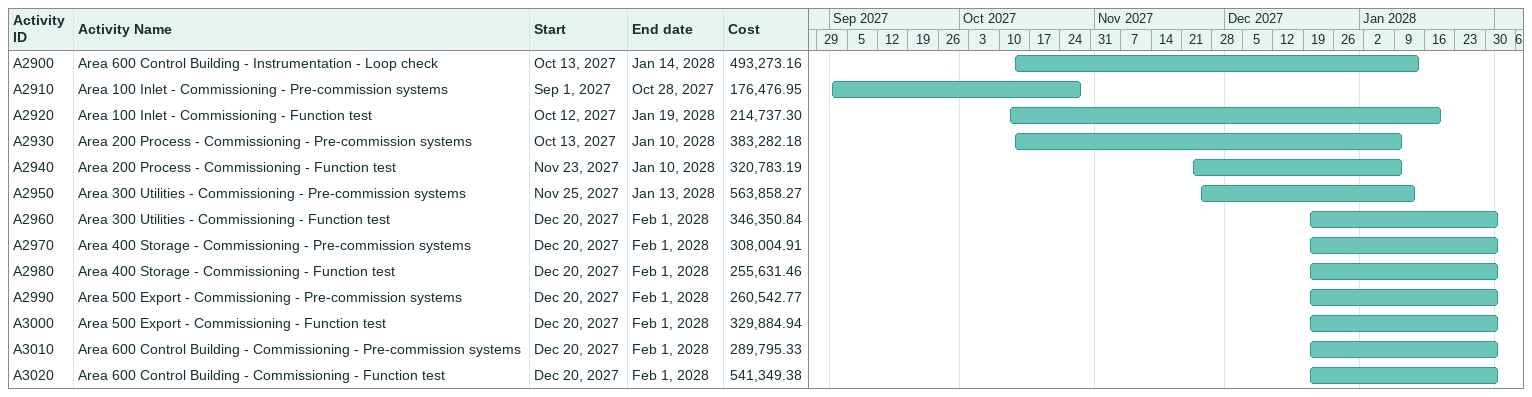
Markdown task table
| ID | Task | Start | Finish | Cost |
|---|---|---|---|---|
| A2900 | Area 600 Control Building - Instrumentation - Loop check | 2027-10-13 | 2028-01-14 | 493273.16 |
| A2910 | Area 100 Inlet - Commissioning - Pre-commission systems | 2027-09-01 | 2027-10-28 | 176476.95 |
| A2920 | Area 100 Inlet - Commissioning - Function test | 2027-10-12 | 2028-01-19 | 214737.30 |
| A2930 | Area 200 Process - Commissioning - Pre-commission systems | 2027-10-13 | 2028-01-10 | 383282.18 |
| A2940 | Area 200 Process - Commissioning - Function test | 2027-11-23 | 2028-01-10 | 320783.19 |
| A2950 | Area 300 Utilities - Commissioning - Pre-commission systems | 2027-11-25 | 2028-01-13 | 563858.27 |
| A2960 | Area 300 Utilities - Commissioning - Function test | 2027-12-20 | 2028-02-01 | 346350.84 |
| A2970 | Area 400 Storage - Commissioning - Pre-commission systems | 2027-12-20 | 2028-02-01 | 308004.91 |
| A2980 | Area 400 Storage - Commissioning - Function test | 2027-12-20 | 2028-02-01 | 255631.46 |
| A2990 | Area 500 Export - Commissioning - Pre-commission systems | 2027-12-20 | 2028-02-01 | 260542.77 |
| A3000 | Area 500 Export - Commissioning - Function test | 2027-12-20 | 2028-02-01 | 329884.94 |
| A3010 | Area 600 Control Building - Commissioning - Pre-commission systems | 2027-12-20 | 2028-02-01 | 289795.33 |
| A3020 | Area 600 Control Building - Commissioning - Function test | 2027-12-20 | 2028-02-01 | 541349.38 |
